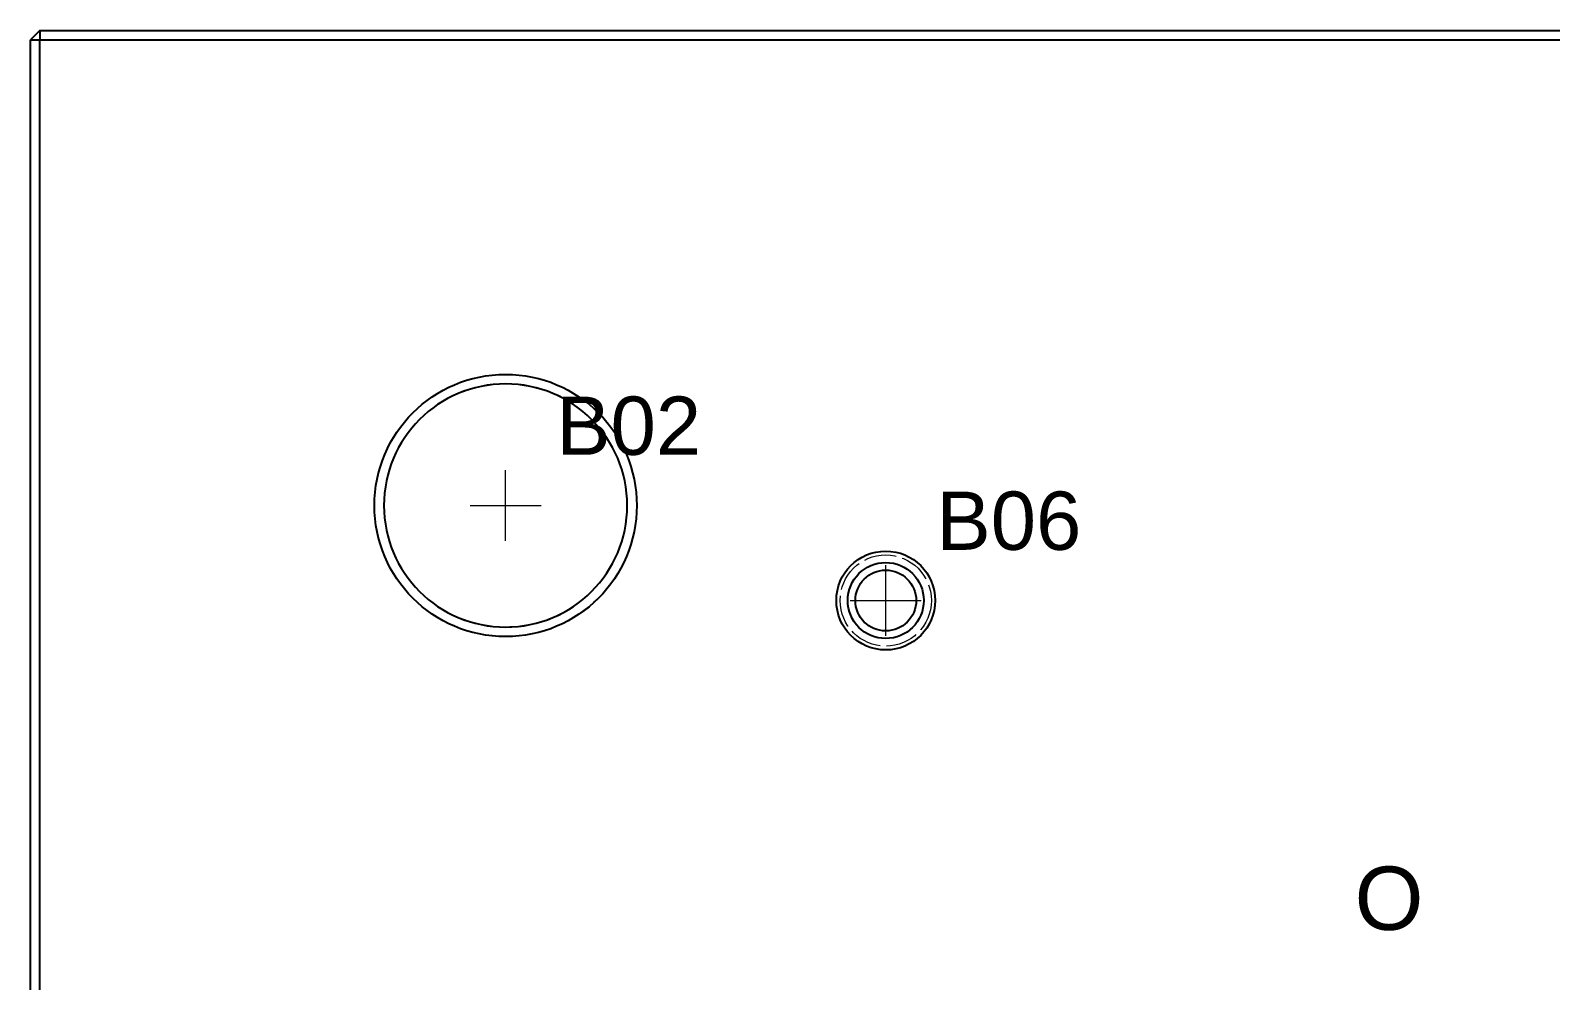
# Model space of a CAD drawing. Header units: millimetres. Extents: x 7 to 422, y 36 to 182.
# Drawn here: x 69.83 to 109.82, y 61.33 to 86.33 of the extents above; entities that cross this region are included whole.
import ezdxf

# ---------------------------------------------------------------- set-up
doc = ezdxf.new("R2010")
doc.units = ezdxf.units.MM
doc.header["$LTSCALE"] = 0.666667
doc.linetypes.add('DASHED', pattern=[1.524, 1.27, -0.254])
for name, color, linetype, lineweight in [('ANNOTATIONS', 7, 'CONTINUOUS', 18), ('HIDDEN', 7, 'DASHED', 13), ('VISIBLE', 7, 'CONTINUOUS', 25)]:
    doc.layers.add(name, color=color, linetype=linetype, lineweight=lineweight)
doc.styles.add('CJK', font='Arial Unicode.ttf')

msp = doc.modelspace()

# ---------------------------------------------------------------- linework, layer by layer
at = {"layer": 'ANNOTATIONS'}
for p, q in [((82.33333, 72.9), (82.33333, 74.76667)), ((81.4, 73.83333), (83.26667, 73.83333)), ((92.33333, 70.4), (92.33333, 72.26667)), ((91.4, 71.33333), (93.26667, 71.33333))]:
    msp.add_line(p, q, dxfattribs=at)
at = {"layer": 'HIDDEN'}
for centre, radius in [((82.33333, 73.83333), 3.45), ((82.33333, 73.83333), 3.2), ((92.33333, 71.33333), 1.2), ((92.33333, 71.33333), 1)]:
    msp.add_circle(centre, radius, dxfattribs=at)
at = {"layer": 'VISIBLE'}
for p, q in [((70.08333, 86.33333), (69.83333, 86.08333)), ((69.83333, 36.58333), (69.83333, 86.08333)), ((69.83333, 86.08333), (70.08333, 86.08333)), ((70.08333, 86.33333), (70.08333, 86.08333)), ((70.08333, 86.33333), (144.58333, 86.33333)), ((70.08333, 36.58333), (70.08333, 86.08333)), ((70.08333, 86.08333), (144.58333, 86.08333))]:
    msp.add_line(p, q, dxfattribs=at)
for centre, radius in [((82.33333, 73.83333), 3.45), ((92.33333, 71.33333), 1.3), ((92.33333, 71.33333), 1), ((92.33333, 71.33333), 0.8)]:
    msp.add_circle(centre, radius, dxfattribs=at)
for start, end in [(360, 180), (180, 0)]:
    msp.add_arc((82.33333, 73.83333), 3.2, start, end, dxfattribs=at)

# ---------------------------------------------------------------- texts
at = {"layer": 'ANNOTATIONS', "style": 'CJK'}
for s, height, p in [('B02', 1.533333, (83.66667, 75.16667)), ('B06', 1.533333, (93.66667, 72.66667)), ('O', 1.66667, (104.66667, 62.66667))]:
    msp.add_text(s, height=height, dxfattribs=at).set_placement(p)

doc.saveas('drawing.dxf')
